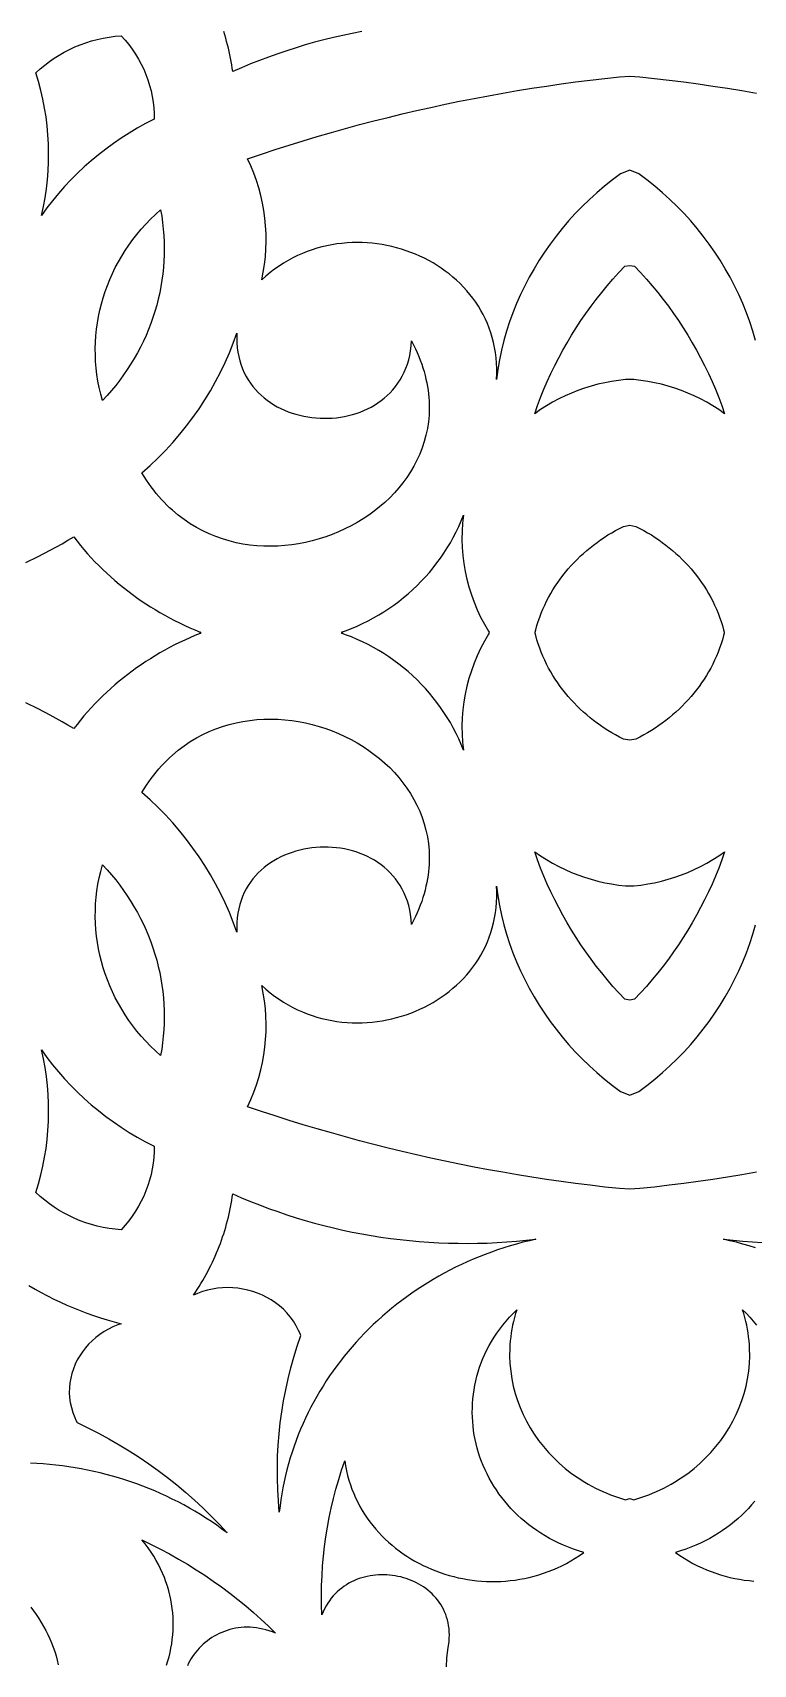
# Model space of a CAD drawing. Extents: x 2430 to 3430, y -1053 to 947.
# Drawn here: x 2784.1 to 2959.7, y 116 to 513.4 of the extents above; entities that cross this region are included whole.
import ezdxf

# ---------------------------------------------------------------- set-up
doc = ezdxf.new("R2010")
doc.units = 0
doc.layers.add('LAYER_1', color=18, linetype='CONTINUOUS')

msp = doc.modelspace()

# ---------------------------------------------------------------- linework, layer by layer
at = {"layer": 'LAYER_1'}
for points in [[(2806.62, 511.58), (2807.53, 510.47), (2808.38, 509.33), (2809.17, 508.16), (2809.9, 506.95), (2810.57, 505.72), (2811.17, 504.46), (2811.71, 503.18), (2812.19, 501.88), (2812.61, 500.55), (2812.96, 499.21), (2813.24, 497.85), (2813.45, 496.48), (2813.6, 495.1), (2813.68, 493.71), (2813.69, 492.31), (2811.62, 491.25), (2809.6, 490.12), (2807.61, 488.94), (2805.67, 487.7), (2803.78, 486.4), (2801.93, 485.05), (2800.13, 483.65), (2798.38, 482.2), (2796.68, 480.7), (2795.03, 479.15), (2793.43, 477.55), (2791.88, 475.9), (2790.4, 474.21), (2788.96, 472.47), (2787.59, 470.69), (2786.27, 468.86), (2786.74, 471.02), (2787.14, 473.18), (2787.46, 475.36), (2787.71, 477.54), (2787.89, 479.73), (2787.99, 481.92), (2788.01, 484.11), (2787.97, 486.3), (2787.84, 488.49), (2787.65, 490.67), (2787.38, 492.85), (2787.04, 495.02), (2786.62, 497.17), (2786.13, 499.32), (2785.56, 501.46), (2784.92, 503.58), (2785.97, 504.55), (2787.06, 505.47), (2788.18, 506.34), (2789.35, 507.16), (2790.56, 507.93), (2791.8, 508.64), (2793.07, 509.3), (2794.38, 509.91), (2795.71, 510.46), (2797.07, 510.95), (2798.45, 511.38), (2799.85, 511.76), (2801.28, 512.07), (2802.72, 512.33), (2804.18, 512.52), (2805.65, 512.65)], [(2815.56, 468.68), (2815.78, 467.12), (2815.95, 465.55), (2816.07, 463.98), (2816.15, 462.42), (2816.18, 460.85), (2816.16, 459.29), (2816.09, 457.74), (2815.98, 456.18), (2815.82, 454.64), (2815.62, 453.1), (2815.37, 451.56), (2815.07, 450.04), (2814.73, 448.52), (2814.34, 447.02), (2813.91, 445.52), (2813.43, 444.04), (2812.91, 442.57), (2812.35, 441.11), (2811.74, 439.67), (2811.09, 438.24), (2810.39, 436.83), (2809.65, 435.43), (2808.87, 434.06), (2808.05, 432.7), (2807.18, 431.36), (2806.28, 430.05), (2805.33, 428.75), (2804.34, 427.48), (2803.3, 426.23), (2802.23, 425), (2801.12, 423.8), (2800.69, 425.37), (2800.33, 426.95), (2800.02, 428.53), (2799.78, 430.11), (2799.59, 431.69), (2799.46, 433.28), (2799.39, 434.86), (2799.37, 436.44), (2799.42, 438.02), (2799.52, 439.59), (2799.67, 441.16), (2799.89, 442.71), (2800.16, 444.26), (2800.48, 445.8), (2800.86, 447.33), (2801.29, 448.84), (2801.78, 450.34), (2802.32, 451.83), (2802.91, 453.29), (2803.56, 454.74), (2804.25, 456.17), (2805.01, 457.58), (2805.81, 458.97), (2806.66, 460.33), (2807.57, 461.67), (2808.52, 462.98), (2809.53, 464.27), (2810.58, 465.53), (2811.68, 466.76), (2812.84, 467.95), (2814.04, 469.12), (2815.29, 470.25)], [(2930.73, 456.54), (2932.2, 454.97), (2933.63, 453.38), (2935.02, 451.76), (2936.38, 450.11), (2937.7, 448.43), (2938.98, 446.74), (2940.22, 445.01), (2941.43, 443.26), (2942.59, 441.49), (2943.72, 439.7), (2944.8, 437.88), (2945.85, 436.04), (2946.85, 434.18), (2947.82, 432.3), (2948.74, 430.4), (2949.62, 428.47), (2950.45, 426.53), (2951.25, 424.57), (2952, 422.59), (2952.7, 420.59), (2951.28, 421.58), (2949.83, 422.51), (2948.34, 423.38), (2946.83, 424.19), (2945.29, 424.93), (2943.73, 425.62), (2942.15, 426.24), (2940.54, 426.81), (2938.92, 427.31), (2937.28, 427.75), (2935.63, 428.13), (2933.96, 428.45), (2932.29, 428.7), (2930.6, 428.9), (2929.56, 428.9), (2928.52, 428.9), (2926.83, 428.7), (2925.16, 428.45), (2923.49, 428.13), (2921.84, 427.75), (2920.2, 427.31), (2918.58, 426.81), (2916.97, 426.24), (2915.39, 425.62), (2913.82, 424.93), (2912.29, 424.19), (2910.77, 423.38), (2909.29, 422.51), (2907.84, 421.58), (2906.42, 420.59), (2907.12, 422.59), (2907.87, 424.57), (2908.67, 426.53), (2909.5, 428.47), (2910.38, 430.4), (2911.3, 432.3), (2912.27, 434.18), (2913.27, 436.04), (2914.32, 437.88), (2915.4, 439.7), (2916.53, 441.49), (2917.69, 443.26), (2918.9, 445.01), (2920.14, 446.74), (2921.42, 448.43), (2922.74, 450.11), (2924.1, 451.76), (2925.49, 453.38), (2926.92, 454.97), (2928.39, 456.54), (2929.56, 456.71)], [(2833.83, 439), (2833.86, 437.82), (2833.95, 436.67), (2834.1, 435.56), (2834.31, 434.49), (2834.57, 433.45), (2834.88, 432.45), (2835.24, 431.49), (2835.66, 430.56), (2836.12, 429.67), (2836.62, 428.81), (2837.17, 427.99), (2837.75, 427.21), (2838.38, 426.47), (2839.05, 425.76), (2839.75, 425.09), (2840.48, 424.46), (2841.24, 423.86), (2842.03, 423.31), (2842.86, 422.78), (2843.7, 422.3), (2844.57, 421.86), (2845.46, 421.45), (2846.37, 421.08), (2847.3, 420.75), (2848.24, 420.45), (2849.2, 420.2), (2850.17, 419.98), (2851.15, 419.8), (2852.13, 419.66), (2853.13, 419.56), (2854.12, 419.49), (2855.12, 419.47), (2856.12, 419.48), (2857.12, 419.53), (2858.11, 419.62), (2859.1, 419.75), (2860.08, 419.92), (2861.05, 420.13), (2862, 420.38), (2862.95, 420.67), (2863.88, 420.99), (2864.79, 421.36), (2865.68, 421.76), (2866.55, 422.21), (2867.4, 422.69), (2868.22, 423.22), (2869.01, 423.78), (2869.78, 424.38), (2870.51, 425.03), (2871.21, 425.71), (2871.88, 426.44), (2872.51, 427.2), (2873.1, 428.01), (2873.65, 428.86), (2874.16, 429.74), (2874.62, 430.67), (2875.03, 431.64), (2875.4, 432.65), (2875.72, 433.7), (2875.98, 434.79), (2876.19, 435.92), (2876.34, 437.09), (2876.44, 438.31), (2876.92, 437.36), (2877.38, 436.42), (2877.8, 435.47), (2878.19, 434.54), (2878.56, 433.61), (2878.89, 432.68), (2879.2, 431.76), (2879.47, 430.84), (2879.72, 429.93), (2879.94, 429.02), (2880.13, 428.12), (2880.3, 427.22), (2880.43, 426.33), (2880.55, 425.45), (2880.63, 424.57), (2880.69, 423.69), (2880.73, 421.97), (2880.68, 420.27), (2880.52, 418.6), (2880.27, 416.97), (2879.94, 415.36), (2879.51, 413.78), (2879, 412.24), (2878.41, 410.74), (2877.74, 409.27), (2877, 407.84), (2876.18, 406.45), (2875.29, 405.09), (2874.33, 403.78), (2873.31, 402.52), (2872.23, 401.3), (2871.09, 400.12), (2869.89, 398.99), (2868.64, 397.91), (2867.34, 396.88), (2865.99, 395.91), (2864.6, 394.98), (2863.17, 394.11), (2861.7, 393.29), (2860.2, 392.53), (2858.66, 391.83), (2857.09, 391.19), (2855.5, 390.61), (2853.88, 390.09), (2852.24, 389.63), (2850.59, 389.24), (2848.92, 388.92), (2847.23, 388.66), (2845.54, 388.47), (2843.84, 388.35), (2842.14, 388.3), (2840.44, 388.33), (2838.74, 388.43), (2837.04, 388.6), (2835.35, 388.85), (2833.68, 389.18), (2832.02, 389.59), (2830.37, 390.08), (2828.75, 390.65), (2827.14, 391.31), (2825.57, 392.05), (2824.02, 392.87), (2822.5, 393.79), (2821.02, 394.79), (2819.57, 395.88), (2818.17, 397.07), (2817.48, 397.69), (2816.8, 398.34), (2816.14, 399.02), (2815.49, 399.71), (2814.85, 400.43), (2814.22, 401.18), (2813.6, 401.95), (2813, 402.74), (2812.42, 403.56), (2811.84, 404.4), (2811.28, 405.27), (2810.74, 406.16), (2812.72, 407.94), (2814.63, 409.77), (2816.47, 411.65), (2818.25, 413.59), (2819.96, 415.57), (2821.6, 417.61), (2823.16, 419.69), (2824.66, 421.81), (2826.08, 423.98), (2827.42, 426.19), (2828.69, 428.43), (2829.88, 430.72), (2831, 433.04), (2832.03, 435.4), (2832.99, 437.79), (2833.86, 440.22)], [(2888.85, 393.93), (2888.73, 391.96), (2888.71, 389.99), (2888.77, 388.02), (2888.92, 386.07), (2889.16, 384.12), (2889.49, 382.19), (2889.9, 380.28), (2890.4, 378.39), (2890.99, 376.51), (2891.66, 374.67), (2892.42, 372.85), (2893.25, 371.07), (2894.17, 369.31), (2895.18, 367.6), (2895.32, 367.37), (2895.25, 367.26), (2895.32, 367.14), (2895.18, 366.91), (2894.17, 365.2), (2893.25, 363.44), (2892.42, 361.66), (2891.66, 359.84), (2890.99, 358), (2890.4, 356.13), (2889.9, 354.23), (2889.49, 352.32), (2889.16, 350.39), (2888.92, 348.45), (2888.77, 346.49), (2888.71, 344.52), (2888.73, 342.55), (2888.85, 340.58), (2889.06, 338.61), (2888.5, 340), (2887.9, 341.38), (2887.27, 342.72), (2886.59, 344.05), (2885.87, 345.35), (2885.11, 346.62), (2884.31, 347.86), (2883.48, 349.08), (2882.61, 350.27), (2881.71, 351.43), (2880.77, 352.57), (2879.8, 353.67), (2878.8, 354.74), (2877.76, 355.79), (2876.69, 356.8), (2875.59, 357.77), (2874.47, 358.72), (2873.31, 359.63), (2872.13, 360.51), (2870.92, 361.35), (2869.68, 362.16), (2868.42, 362.93), (2867.14, 363.66), (2865.83, 364.36), (2864.5, 365.02), (2863.14, 365.64), (2861.77, 366.22), (2860.37, 366.77), (2859.32, 367.14), (2859.64, 367.26), (2859.32, 367.37), (2860.37, 367.74), (2861.77, 368.29), (2863.14, 368.87), (2864.5, 369.49), (2865.83, 370.15), (2867.14, 370.85), (2868.42, 371.58), (2869.68, 372.35), (2870.92, 373.16), (2872.13, 374), (2873.31, 374.88), (2874.47, 375.79), (2875.59, 376.74), (2876.69, 377.72), (2877.76, 378.73), (2878.8, 379.77), (2879.8, 380.84), (2880.77, 381.94), (2881.71, 383.08), (2882.61, 384.24), (2883.48, 385.43), (2884.31, 386.65), (2885.11, 387.89), (2885.87, 389.16), (2886.59, 390.46), (2887.27, 391.79), (2887.9, 393.14), (2888.5, 394.51), (2889.06, 395.9)], [(2931.09, 393.15), (2932.05, 392.66), (2933, 392.14), (2933.93, 391.61), (2934.85, 391.05), (2935.75, 390.47), (2936.64, 389.87), (2937.5, 389.25), (2938.36, 388.61), (2939.19, 387.95), (2940.01, 387.27), (2940.81, 386.58), (2941.59, 385.86), (2942.35, 385.12), (2943.09, 384.37), (2943.81, 383.59), (2944.51, 382.8), (2945.19, 382), (2945.85, 381.17), (2946.48, 380.33), (2947.09, 379.47), (2947.68, 378.59), (2948.24, 377.7), (2948.78, 376.79), (2949.3, 375.86), (2949.78, 374.92), (2950.25, 373.97), (2950.68, 373), (2951.09, 372.01), (2951.47, 371.01), (2951.83, 370), (2952.15, 368.97), (2952.45, 367.93), (2952.59, 367.37), (2952.56, 367.26), (2952.59, 367.14), (2952.45, 366.58), (2952.15, 365.54), (2951.83, 364.51), (2951.47, 363.5), (2951.09, 362.5), (2950.68, 361.51), (2950.25, 360.54), (2949.78, 359.59), (2949.3, 358.65), (2948.78, 357.72), (2948.24, 356.81), (2947.68, 355.92), (2947.09, 355.04), (2946.48, 354.18), (2945.85, 353.34), (2945.19, 352.52), (2944.51, 351.71), (2943.81, 350.92), (2943.09, 350.14), (2942.35, 349.39), (2941.59, 348.65), (2940.81, 347.94), (2940.01, 347.24), (2939.19, 346.56), (2938.36, 345.9), (2937.5, 345.26), (2936.64, 344.64), (2935.75, 344.04), (2934.85, 343.46), (2933.93, 342.91), (2933, 342.37), (2932.05, 341.85), (2931.09, 341.36), (2929.56, 341.1), (2928.02, 341.36), (2927.06, 341.85), (2926.12, 342.37), (2925.19, 342.91), (2924.27, 343.46), (2923.37, 344.04), (2922.48, 344.64), (2921.61, 345.26), (2920.76, 345.9), (2919.93, 346.56), (2919.11, 347.24), (2918.31, 347.94), (2917.53, 348.65), (2916.77, 349.39), (2916.03, 350.14), (2915.31, 350.92), (2914.61, 351.71), (2913.93, 352.52), (2913.27, 353.34), (2912.64, 354.18), (2912.03, 355.04), (2911.44, 355.92), (2910.88, 356.81), (2910.34, 357.72), (2909.82, 358.65), (2909.33, 359.59), (2908.87, 360.54), (2908.43, 361.51), (2908.02, 362.5), (2907.64, 363.5), (2907.29, 364.51), (2906.96, 365.54), (2906.67, 366.58), (2906.53, 367.14), (2906.56, 367.26), (2906.53, 367.37), (2906.67, 367.93), (2906.96, 368.97), (2907.29, 370), (2907.64, 371.01), (2908.02, 372.01), (2908.43, 373), (2908.87, 373.97), (2909.33, 374.92), (2909.82, 375.86), (2910.34, 376.79), (2910.88, 377.7), (2911.44, 378.59), (2912.03, 379.47), (2912.64, 380.33), (2913.27, 381.17), (2913.93, 382), (2914.61, 382.8), (2915.31, 383.59), (2916.03, 384.37), (2916.77, 385.12), (2917.53, 385.86), (2918.31, 386.58), (2919.11, 387.27), (2919.93, 387.95), (2920.76, 388.61), (2921.61, 389.25), (2922.48, 389.87), (2923.37, 390.47), (2924.27, 391.05), (2925.19, 391.61), (2926.12, 392.14), (2927.06, 392.66), (2928.02, 393.15), (2929.56, 393.41)], [(2843.84, 346.16), (2845.54, 346.04), (2847.23, 345.85), (2848.92, 345.59), (2850.59, 345.27), (2852.24, 344.88), (2853.88, 344.42), (2855.5, 343.9), (2857.09, 343.32), (2858.66, 342.68), (2860.2, 341.98), (2861.7, 341.22), (2863.17, 340.4), (2864.6, 339.53), (2865.99, 338.6), (2867.34, 337.63), (2868.64, 336.6), (2869.89, 335.52), (2871.09, 334.39), (2872.23, 333.21), (2873.31, 331.99), (2874.33, 330.73), (2875.29, 329.42), (2876.18, 328.07), (2877, 326.67), (2877.74, 325.24), (2878.41, 323.77), (2879, 322.27), (2879.51, 320.73), (2879.94, 319.15), (2880.27, 317.54), (2880.52, 315.91), (2880.68, 314.24), (2880.73, 312.54), (2880.69, 310.82), (2880.63, 309.94), (2880.55, 309.07), (2880.43, 308.18), (2880.3, 307.29), (2880.13, 306.39), (2879.94, 305.49), (2879.72, 304.59), (2879.47, 303.67), (2879.2, 302.76), (2878.89, 301.83), (2878.56, 300.9), (2878.19, 299.97), (2877.8, 299.04), (2877.38, 298.1), (2876.92, 297.15), (2876.44, 296.2), (2876.34, 297.42), (2876.19, 298.59), (2875.98, 299.72), (2875.72, 300.81), (2875.4, 301.86), (2875.03, 302.87), (2874.62, 303.84), (2874.16, 304.77), (2873.65, 305.66), (2873.1, 306.5), (2872.51, 307.31), (2871.88, 308.07), (2871.21, 308.8), (2870.51, 309.48), (2869.78, 310.13), (2869.01, 310.73), (2868.22, 311.29), (2867.4, 311.82), (2866.55, 312.3), (2865.68, 312.75), (2864.79, 313.15), (2863.88, 313.52), (2862.95, 313.85), (2862, 314.13), (2861.05, 314.38), (2860.08, 314.59), (2859.1, 314.76), (2858.11, 314.89), (2857.12, 314.98), (2856.12, 315.03), (2855.12, 315.04), (2854.12, 315.02), (2853.13, 314.95), (2852.13, 314.85), (2851.15, 314.71), (2850.17, 314.53), (2849.2, 314.31), (2848.24, 314.06), (2847.3, 313.76), (2846.37, 313.43), (2845.46, 313.06), (2844.57, 312.65), (2843.7, 312.21), (2842.86, 311.73), (2842.03, 311.21), (2841.24, 310.65), (2840.48, 310.05), (2839.75, 309.42), (2839.05, 308.75), (2838.38, 308.04), (2837.75, 307.3), (2837.17, 306.52), (2836.62, 305.7), (2836.12, 304.84), (2835.66, 303.95), (2835.24, 303.03), (2834.88, 302.06), (2834.57, 301.06), (2834.31, 300.02), (2834.1, 298.95), (2833.95, 297.84), (2833.86, 296.69), (2833.83, 295.51), (2833.86, 294.29), (2832.99, 296.72), (2832.03, 299.11), (2831, 301.47), (2829.88, 303.79), (2828.69, 306.08), (2827.42, 308.32), (2826.08, 310.53), (2824.66, 312.7), (2823.16, 314.82), (2821.6, 316.9), (2819.96, 318.94), (2818.25, 320.92), (2816.47, 322.86), (2814.63, 324.74), (2812.72, 326.57), (2810.74, 328.35), (2811.28, 329.24), (2811.84, 330.11), (2812.42, 330.95), (2813, 331.77), (2813.6, 332.56), (2814.22, 333.33), (2814.85, 334.08), (2815.49, 334.8), (2816.14, 335.5), (2816.8, 336.17), (2817.48, 336.82), (2818.17, 337.45), (2819.57, 338.63), (2821.02, 339.72), (2822.5, 340.72), (2824.02, 341.64), (2825.57, 342.46), (2827.14, 343.2), (2828.75, 343.86), (2830.37, 344.43), (2832.02, 344.92), (2833.68, 345.33), (2835.35, 345.66), (2837.04, 345.91), (2838.74, 346.08), (2840.44, 346.18), (2842.14, 346.21)], [(2802.23, 309.51), (2803.3, 308.29), (2804.34, 307.03), (2805.33, 305.76), (2806.28, 304.47), (2807.18, 303.15), (2808.05, 301.81), (2808.87, 300.45), (2809.65, 299.08), (2810.39, 297.68), (2811.09, 296.27), (2811.74, 294.84), (2812.35, 293.4), (2812.91, 291.94), (2813.43, 290.47), (2813.91, 288.99), (2814.34, 287.49), (2814.73, 285.99), (2815.07, 284.47), (2815.37, 282.95), (2815.62, 281.42), (2815.82, 279.87), (2815.98, 278.33), (2816.09, 276.78), (2816.16, 275.22), (2816.18, 273.66), (2816.15, 272.09), (2816.07, 270.53), (2815.95, 268.96), (2815.78, 267.4), (2815.56, 265.83), (2815.29, 264.26), (2814.04, 265.39), (2812.84, 266.56), (2811.68, 267.76), (2810.58, 268.98), (2809.53, 270.24), (2808.52, 271.53), (2807.57, 272.84), (2806.66, 274.18), (2805.81, 275.54), (2805.01, 276.93), (2804.25, 278.34), (2803.56, 279.77), (2802.91, 281.22), (2802.32, 282.69), (2801.78, 284.17), (2801.29, 285.67), (2800.86, 287.18), (2800.48, 288.71), (2800.16, 290.25), (2799.89, 291.8), (2799.67, 293.35), (2799.52, 294.92), (2799.42, 296.49), (2799.37, 298.07), (2799.39, 299.65), (2799.46, 301.23), (2799.59, 302.82), (2799.78, 304.4), (2800.02, 305.98), (2800.33, 307.56), (2800.69, 309.14), (2801.12, 310.71)], [(2952, 311.92), (2951.25, 309.94), (2950.45, 307.98), (2949.62, 306.04), (2948.74, 304.12), (2947.82, 302.21), (2946.85, 300.33), (2945.85, 298.47), (2944.8, 296.63), (2943.72, 294.81), (2942.59, 293.02), (2941.43, 291.25), (2940.22, 289.5), (2938.98, 287.77), (2937.7, 286.08), (2936.38, 284.4), (2935.02, 282.76), (2933.63, 281.13), (2932.2, 279.54), (2930.73, 277.98), (2929.56, 277.8), (2928.39, 277.98), (2926.92, 279.54), (2925.49, 281.13), (2924.1, 282.76), (2922.74, 284.4), (2921.42, 286.08), (2920.14, 287.77), (2918.9, 289.5), (2917.69, 291.25), (2916.53, 293.02), (2915.4, 294.81), (2914.32, 296.63), (2913.27, 298.47), (2912.27, 300.33), (2911.3, 302.21), (2910.38, 304.12), (2909.5, 306.04), (2908.67, 307.98), (2907.87, 309.94), (2907.12, 311.92), (2906.42, 313.92), (2907.84, 312.93), (2909.29, 312), (2910.77, 311.13), (2912.29, 310.32), (2913.82, 309.58), (2915.39, 308.89), (2916.97, 308.27), (2918.58, 307.71), (2920.2, 307.2), (2921.84, 306.76), (2923.49, 306.38), (2925.16, 306.06), (2926.83, 305.81), (2928.52, 305.61), (2929.56, 305.61), (2930.6, 305.61), (2932.29, 305.81), (2933.96, 306.06), (2935.63, 306.38), (2937.28, 306.76), (2938.92, 307.2), (2940.54, 307.71), (2942.15, 308.27), (2943.73, 308.89), (2945.29, 309.58), (2946.83, 310.32), (2948.34, 311.13), (2949.83, 312), (2951.28, 312.93), (2952.7, 313.92)], [(2787.59, 263.83), (2788.96, 262.04), (2790.4, 260.3), (2791.88, 258.61), (2793.43, 256.96), (2795.03, 255.36), (2796.68, 253.81), (2798.38, 252.31), (2800.13, 250.86), (2801.93, 249.46), (2803.78, 248.11), (2805.67, 246.81), (2807.61, 245.57), (2809.6, 244.39), (2811.62, 243.26), (2813.69, 242.2), (2813.68, 240.8), (2813.6, 239.41), (2813.45, 238.03), (2813.24, 236.66), (2812.96, 235.3), (2812.61, 233.96), (2812.19, 232.64), (2811.71, 231.33), (2811.17, 230.05), (2810.57, 228.79), (2809.9, 227.56), (2809.17, 226.35), (2808.38, 225.18), (2807.53, 224.04), (2806.62, 222.93), (2805.65, 221.86), (2804.18, 221.99), (2802.72, 222.18), (2801.28, 222.44), (2799.85, 222.75), (2798.45, 223.13), (2797.07, 223.56), (2795.71, 224.05), (2794.38, 224.6), (2793.07, 225.21), (2791.8, 225.87), (2790.56, 226.58), (2789.35, 227.35), (2788.18, 228.17), (2787.06, 229.04), (2785.97, 229.96), (2784.92, 230.94), (2785.56, 233.05), (2786.13, 235.19), (2786.62, 237.34), (2787.04, 239.5), (2787.38, 241.66), (2787.65, 243.84), (2787.84, 246.02), (2787.97, 248.21), (2788.01, 250.4), (2787.99, 252.59), (2787.89, 254.78), (2787.71, 256.97), (2787.46, 259.15), (2787.14, 261.33), (2786.74, 263.49), (2786.27, 265.65)], [(2835.03, 229.66), (2837.21, 228.75), (2839.4, 227.88), (2841.6, 227.05), (2843.82, 226.26), (2846.05, 225.51), (2848.29, 224.79), (2850.54, 224.11), (2852.81, 223.47), (2855.08, 222.87), (2857.37, 222.31), (2859.67, 221.79), (2861.97, 221.3), (2864.28, 220.86), (2866.61, 220.45), (2868.93, 220.08), (2871.27, 219.75), (2873.61, 219.46), (2875.96, 219.21), (2878.31, 219), (2880.67, 218.83), (2883.03, 218.69), (2885.39, 218.6), (2887.76, 218.55), (2890.13, 218.53), (2892.5, 218.56), (2894.87, 218.62), (2897.24, 218.73), (2899.62, 218.88), (2901.99, 219.06), (2904.36, 219.29), (2906.73, 219.56), (2905.13, 219.19), (2903.55, 218.8), (2901.99, 218.38), (2900.44, 217.93), (2898.9, 217.45), (2897.38, 216.95), (2895.87, 216.42), (2894.38, 215.86), (2892.9, 215.28), (2891.44, 214.68), (2890, 214.05), (2888.57, 213.39), (2887.16, 212.71), (2885.77, 212.01), (2884.39, 211.28), (2883.03, 210.53), (2881.69, 209.75), (2880.37, 208.95), (2879.06, 208.13), (2877.78, 207.29), (2876.51, 206.42), (2875.27, 205.54), (2874.04, 204.63), (2872.83, 203.7), (2871.65, 202.75), (2870.48, 201.78), (2869.33, 200.79), (2868.21, 199.79), (2867.11, 198.76), (2866.03, 197.71), (2864.97, 196.64), (2863.93, 195.56), (2862.92, 194.46), (2861.92, 193.34), (2860.96, 192.2), (2860.01, 191.05), (2859.09, 189.87), (2858.19, 188.69), (2857.32, 187.48), (2856.47, 186.26), (2855.65, 185.03), (2854.85, 183.78), (2854.07, 182.51), (2853.33, 181.23), (2852.6, 179.94), (2851.91, 178.63), (2851.24, 177.31), (2850.6, 175.97), (2849.98, 174.63), (2849.39, 173.27), (2848.83, 171.9), (2848.3, 170.51), (2847.8, 169.11), (2847.32, 167.71), (2846.88, 166.29), (2846.46, 164.86), (2846.07, 163.42), (2845.72, 161.97), (2845.39, 160.51), (2845.09, 159.04), (2844.82, 157.57), (2844.59, 156.08), (2844.38, 154.59), (2844.21, 153.08), (2843.97, 155.8), (2843.82, 158.53), (2843.73, 161.25), (2843.73, 163.97), (2843.79, 166.69), (2843.93, 169.41), (2844.15, 172.12), (2844.44, 174.83), (2844.81, 177.52), (2845.24, 180.21), (2845.76, 182.89), (2846.34, 185.56), (2847, 188.21), (2847.74, 190.85), (2848.55, 193.48), (2849.43, 196.08), (2849.18, 196.71), (2848.91, 197.32), (2848.31, 198.49), (2847.63, 199.59), (2846.88, 200.62), (2846.07, 201.59), (2845.2, 202.49), (2844.27, 203.32), (2843.29, 204.08), (2842.26, 204.77), (2841.19, 205.39), (2840.08, 205.94), (2838.93, 206.42), (2837.76, 206.82), (2836.56, 207.15), (2835.35, 207.41), (2834.12, 207.6), (2832.88, 207.71), (2831.63, 207.75), (2830.38, 207.71), (2829.14, 207.59), (2827.9, 207.4), (2826.68, 207.13), (2825.47, 206.78), (2824.29, 206.35), (2823.3, 205.92), (2823.77, 206.62), (2824.23, 207.33), (2824.68, 208.04), (2825.12, 208.75), (2825.55, 209.48), (2825.97, 210.2), (2826.37, 210.94), (2826.77, 211.68), (2827.15, 212.42), (2827.53, 213.17), (2827.89, 213.92), (2828.24, 214.67), (2828.58, 215.44), (2828.91, 216.2), (2829.23, 216.97), (2829.54, 217.74), (2829.84, 218.52), (2830.12, 219.3), (2830.39, 220.09), (2830.65, 220.88), (2830.9, 221.67), (2831.14, 222.47), (2831.37, 223.27), (2831.58, 224.07), (2831.79, 224.88), (2831.98, 225.69), (2832.16, 226.5), (2832.33, 227.32), (2832.48, 228.13), (2832.62, 228.95), (2832.76, 229.78), (2832.88, 230.6)]]:
    msp.add_lwpolyline(points, close=True, dxfattribs=at)
for points in [[(2864.28, 513.65), (2861.97, 513.21), (2859.67, 512.72), (2857.37, 512.2), (2855.08, 511.64), (2852.81, 511.04), (2850.54, 510.4), (2848.29, 509.72), (2846.05, 509), (2843.82, 508.25), (2841.6, 507.46), (2839.4, 506.63), (2837.21, 505.76), (2835.03, 504.85), (2832.88, 503.91), (2832.76, 504.73), (2832.62, 505.56), (2832.48, 506.38), (2832.33, 507.2), (2832.16, 508.01), (2831.98, 508.82), (2831.79, 509.63), (2831.58, 510.44), (2831.37, 511.24), (2831.14, 512.04), (2830.9, 512.84), (2830.65, 513.63)], [(2960.19, 438.38), (2959.53, 440.68), (2958.8, 442.94), (2957.99, 445.19), (2957.11, 447.4), (2956.15, 449.58), (2955.12, 451.72), (2954.02, 453.84), (2952.85, 455.91), (2951.61, 457.95), (2950.3, 459.95), (2948.93, 461.91), (2947.49, 463.83), (2945.99, 465.71), (2944.42, 467.54), (2942.8, 469.33), (2941.11, 471.07), (2939.36, 472.76), (2937.55, 474.39), (2935.68, 475.98), (2933.76, 477.52), (2931.78, 479), (2929.56, 479.86), (2927.33, 479), (2925.36, 477.52), (2923.43, 475.98), (2921.57, 474.39), (2919.76, 472.76), (2918.01, 471.07), (2916.32, 469.33), (2914.69, 467.54), (2913.13, 465.71), (2911.63, 463.83), (2910.19, 461.91), (2908.81, 459.95), (2907.51, 457.95), (2906.27, 455.91), (2905.1, 453.84), (2904, 451.72), (2902.97, 449.58), (2902.01, 447.4), (2901.13, 445.19), (2900.32, 442.94), (2899.59, 440.68), (2898.93, 438.38), (2898.35, 436.06), (2897.85, 433.71), (2897.44, 431.34), (2897.1, 428.95), (2897.16, 430.3), (2897.17, 431.63), (2897.12, 432.93), (2897.02, 434.21), (2896.87, 435.47), (2896.66, 436.71), (2896.41, 437.93), (2896.1, 439.12), (2895.75, 440.29), (2895.35, 441.43), (2894.9, 442.55), (2894.41, 443.65), (2893.88, 444.72), (2893.31, 445.76), (2892.7, 446.77), (2892.05, 447.76), (2891.36, 448.72), (2890.63, 449.65), (2889.87, 450.55), (2889.07, 451.43), (2888.25, 452.27), (2887.39, 453.08), (2886.5, 453.87), (2885.58, 454.62), (2884.64, 455.34), (2883.66, 456.02), (2882.67, 456.67), (2881.65, 457.3), (2880.61, 457.88), (2879.54, 458.43), (2878.46, 458.95), (2877.36, 459.43), (2876.24, 459.88), (2875.1, 460.29), (2873.95, 460.66), (2872.79, 460.99), (2871.62, 461.29), (2870.43, 461.55), (2869.23, 461.77), (2868.03, 461.95), (2866.82, 462.09), (2865.6, 462.19), (2864.38, 462.25), (2863.15, 462.27), (2861.93, 462.25), (2860.7, 462.18), (2859.47, 462.07), (2858.24, 461.92), (2857.02, 461.73), (2855.8, 461.48), (2854.59, 461.2), (2853.38, 460.87), (2852.19, 460.49), (2851, 460.07), (2849.82, 459.6), (2848.65, 459.08), (2847.5, 458.52), (2846.36, 457.91), (2845.24, 457.24), (2844.14, 456.53), (2843.05, 455.77), (2841.98, 454.96), (2840.94, 454.1), (2839.91, 453.18), (2840.29, 455.05), (2840.59, 456.92), (2840.81, 458.8), (2840.95, 460.68), (2841, 462.56), (2840.98, 464.44), (2840.88, 466.31), (2840.7, 468.18), (2840.44, 470.05), (2840.11, 471.9), (2839.69, 473.74), (2839.2, 475.57), (2838.62, 477.38), (2837.97, 479.17), (2837.25, 480.94), (2836.44, 482.69), (2839.83, 483.83), (2843.22, 484.94), (2846.62, 486.02), (2850.03, 487.07), (2853.45, 488.1), (2856.88, 489.09), (2860.32, 490.05), (2863.77, 490.99), (2867.22, 491.89), (2870.69, 492.76), (2874.16, 493.61), (2877.64, 494.42), (2881.13, 495.2), (2884.63, 495.96), (2888.13, 496.68), (2891.64, 497.38), (2895.16, 498.04), (2898.68, 498.67), (2902.21, 499.28), (2905.75, 499.85), (2909.29, 500.39), (2912.83, 500.91), (2916.39, 501.39), (2919.94, 501.84), (2923.51, 502.26), (2927.07, 502.65), (2929.56, 502.8), (2932.04, 502.65), (2935.61, 502.26), (2939.17, 501.84), (2942.73, 501.39), (2946.28, 500.91), (2949.83, 500.39), (2953.37, 499.85), (2956.91, 499.28), (2960.44, 498.67)], [(2782.48, 384.37), (2785.46, 385.81), (2788.39, 387.33), (2791.27, 388.93), (2792.7, 389.77), (2794.11, 390.62), (2794.93, 389.57), (2795.76, 388.53), (2796.62, 387.51), (2797.49, 386.5), (2798.39, 385.52), (2799.3, 384.55), (2800.24, 383.59), (2801.19, 382.66), (2802.16, 381.74), (2803.15, 380.84), (2804.15, 379.96), (2805.18, 379.09), (2806.22, 378.25), (2807.27, 377.42), (2808.35, 376.61), (2809.44, 375.82), (2810.54, 375.05), (2811.66, 374.31), (2812.8, 373.58), (2813.95, 372.87), (2815.12, 372.18), (2816.3, 371.51), (2817.49, 370.86), (2818.7, 370.23), (2819.92, 369.63), (2821.16, 369.04), (2822.4, 368.48), (2823.66, 367.94), (2824.94, 367.42), (2825.06, 367.37), (2824.94, 367.32), (2824.77, 367.26), (2824.94, 367.19), (2825.06, 367.14), (2824.94, 367.09), (2823.66, 366.57), (2822.4, 366.03), (2821.16, 365.47), (2819.92, 364.88), (2818.7, 364.28), (2817.49, 363.65), (2816.3, 363), (2815.12, 362.33), (2813.95, 361.64), (2812.8, 360.93), (2811.66, 360.21), (2810.54, 359.46), (2809.44, 358.69), (2808.35, 357.9), (2807.27, 357.09), (2806.22, 356.26), (2805.18, 355.42), (2804.15, 354.56), (2803.15, 353.67), (2802.16, 352.77), (2801.19, 351.85), (2800.24, 350.92), (2799.3, 349.97), (2798.39, 348.99), (2797.49, 348.01), (2796.62, 347), (2795.76, 345.98), (2794.93, 344.94), (2794.11, 343.89), (2792.7, 344.74), (2791.27, 345.58), (2788.39, 347.18), (2785.46, 348.7), (2782.48, 350.14)], [(2960.44, 235.84), (2956.91, 235.23), (2953.37, 234.66), (2949.83, 234.12), (2946.28, 233.61), (2942.73, 233.12), (2939.17, 232.67), (2935.61, 232.25), (2932.04, 231.86), (2929.56, 231.71), (2927.07, 231.86), (2923.51, 232.25), (2919.94, 232.67), (2916.39, 233.12), (2912.83, 233.61), (2909.29, 234.12), (2905.75, 234.66), (2902.21, 235.23), (2898.68, 235.84), (2895.16, 236.47), (2891.64, 237.13), (2888.13, 237.83), (2884.63, 238.55), (2881.13, 239.31), (2877.64, 240.09), (2874.16, 240.9), (2870.69, 241.75), (2867.22, 242.62), (2863.77, 243.53), (2860.32, 244.46), (2856.88, 245.42), (2853.45, 246.41), (2850.03, 247.44), (2846.62, 248.49), (2843.22, 249.57), (2839.83, 250.68), (2836.44, 251.82), (2837.25, 253.57), (2837.97, 255.34), (2838.62, 257.13), (2839.2, 258.94), (2839.69, 260.77), (2840.11, 262.61), (2840.44, 264.46), (2840.7, 266.33), (2840.88, 268.2), (2840.98, 270.07), (2841, 271.95), (2840.95, 273.84), (2840.81, 275.72), (2840.59, 277.59), (2840.29, 279.46), (2839.91, 281.33), (2840.94, 280.41), (2841.98, 279.55), (2843.05, 278.74), (2844.14, 277.98), (2845.24, 277.27), (2846.36, 276.61), (2847.5, 275.99), (2848.65, 275.43), (2849.82, 274.91), (2851, 274.44), (2852.19, 274.02), (2853.38, 273.64), (2854.59, 273.31), (2855.8, 273.03), (2857.02, 272.79), (2858.24, 272.59), (2859.47, 272.44), (2860.7, 272.33), (2861.93, 272.26), (2863.15, 272.24), (2864.38, 272.26), (2865.6, 272.32), (2866.82, 272.42), (2868.03, 272.56), (2869.23, 272.74), (2870.43, 272.96), (2871.62, 273.22), (2872.79, 273.52), (2873.95, 273.85), (2875.1, 274.22), (2876.24, 274.63), (2877.36, 275.08), (2878.46, 275.56), (2879.54, 276.08), (2880.61, 276.63), (2881.65, 277.22), (2882.67, 277.84), (2883.66, 278.49), (2884.64, 279.18), (2885.58, 279.89), (2886.5, 280.65), (2887.39, 281.43), (2888.25, 282.24), (2889.07, 283.08), (2889.87, 283.96), (2890.63, 284.86), (2891.36, 285.79), (2892.05, 286.75), (2892.7, 287.74), (2893.31, 288.75), (2893.88, 289.79), (2894.41, 290.86), (2894.9, 291.96), (2895.35, 293.08), (2895.75, 294.22), (2896.1, 295.39), (2896.41, 296.58), (2896.66, 297.8), (2896.87, 299.04), (2897.02, 300.3), (2897.12, 301.58), (2897.17, 302.89), (2897.16, 304.21), (2897.1, 305.56), (2897.44, 303.17), (2897.85, 300.8), (2898.35, 298.45), (2898.93, 296.13), (2899.59, 293.84), (2900.32, 291.57), (2901.13, 289.33), (2902.01, 287.11), (2902.97, 284.93), (2904, 282.79), (2905.1, 280.68), (2906.27, 278.6), (2907.51, 276.56), (2908.81, 274.56), (2910.19, 272.6), (2911.63, 270.68), (2913.13, 268.8), (2914.69, 266.97), (2916.32, 265.18), (2918.01, 263.44), (2919.76, 261.76), (2921.57, 260.12), (2923.43, 258.53), (2925.36, 256.99), (2927.33, 255.51), (2929.56, 254.65), (2931.78, 255.51), (2933.76, 256.99), (2935.68, 258.53), (2937.55, 260.12), (2939.36, 261.76), (2941.11, 263.44), (2942.8, 265.18), (2944.42, 266.97), (2945.99, 268.8), (2947.49, 270.68), (2948.93, 272.6), (2950.3, 274.56), (2951.61, 276.56), (2952.85, 278.6), (2954.02, 280.68), (2955.12, 282.79), (2956.15, 284.93), (2957.11, 287.11), (2957.99, 289.33), (2958.8, 291.57), (2959.53, 293.84), (2960.19, 296.13)], [(2960.22, 217.45), (2958.68, 217.93), (2957.13, 218.38), (2955.57, 218.8), (2953.99, 219.19), (2952.39, 219.56), (2954.76, 219.29), (2957.13, 219.06), (2959.5, 218.88), (2961.87, 218.73)], [(2783.19, 208.28), (2784.69, 207.4), (2786.2, 206.56), (2787.74, 205.75), (2789.29, 204.97), (2790.86, 204.22), (2792.45, 203.51), (2794.05, 202.82), (2795.67, 202.17), (2797.3, 201.56), (2798.95, 200.97), (2800.61, 200.42), (2802.28, 199.9), (2803.97, 199.42), (2805.67, 198.97), (2804.84, 198.69), (2803.68, 198.21), (2802.57, 197.66), (2801.5, 197.05), (2800.48, 196.37), (2799.51, 195.63), (2798.6, 194.83), (2797.75, 193.99), (2796.96, 193.09), (2796.23, 192.15), (2795.57, 191.16), (2794.98, 190.14), (2794.47, 189.08), (2794.03, 187.99), (2793.66, 186.88), (2793.38, 185.73), (2793.18, 184.57), (2793.07, 183.39), (2793.05, 182.19), (2793.12, 180.98), (2793.29, 179.76), (2793.55, 178.54), (2793.92, 177.32), (2794.39, 176.1), (2794.66, 175.49), (2794.97, 174.89), (2797.58, 173.63), (2800.15, 172.31), (2802.69, 170.94), (2805.18, 169.5), (2807.64, 168.01), (2810.04, 166.46), (2812.41, 164.85), (2814.73, 163.19), (2817, 161.48), (2819.23, 159.71), (2821.4, 157.89), (2823.53, 156.01), (2825.6, 154.09), (2827.63, 152.12), (2829.6, 150.09), (2831.51, 148.02), (2830.24, 148.97), (2828.95, 149.89), (2827.65, 150.78), (2826.33, 151.64), (2825, 152.48), (2823.65, 153.29), (2822.29, 154.08), (2820.92, 154.84), (2819.53, 155.57), (2818.14, 156.28), (2816.73, 156.95), (2815.3, 157.61), (2813.87, 158.23), (2812.43, 158.83), (2810.97, 159.4), (2809.51, 159.94), (2808.04, 160.46), (2806.55, 160.95), (2805.06, 161.42), (2803.57, 161.85), (2802.06, 162.26), (2800.55, 162.64), (2799.03, 163), (2797.51, 163.33), (2795.97, 163.63), (2794.44, 163.9), (2792.9, 164.14), (2791.35, 164.36), (2789.8, 164.55), (2788.25, 164.72), (2786.7, 164.85), (2785.14, 164.96), (2783.58, 165.04)], [(2884.92, 115.43), (2885.05, 117.49), (2885.26, 119.55), (2885.56, 121.61), (2885.62, 122.41), (2885.63, 123.2), (2885.61, 123.96), (2885.55, 124.71), (2885.46, 125.44), (2885.33, 126.15), (2885.16, 126.85), (2884.97, 127.52), (2884.74, 128.18), (2884.48, 128.81), (2884.19, 129.43), (2883.87, 130.03), (2883.52, 130.6), (2883.15, 131.16), (2882.75, 131.69), (2882.32, 132.21), (2881.88, 132.7), (2881.41, 133.17), (2880.92, 133.63), (2880.41, 134.05), (2879.88, 134.46), (2879.33, 134.85), (2878.77, 135.21), (2878.19, 135.55), (2877.59, 135.87), (2876.98, 136.16), (2876.36, 136.44), (2875.73, 136.68), (2875.09, 136.91), (2874.44, 137.11), (2873.78, 137.29), (2873.11, 137.44), (2872.44, 137.57), (2871.76, 137.67), (2871.08, 137.75), (2870.4, 137.8), (2869.71, 137.83), (2869.03, 137.83), (2868.34, 137.8), (2867.66, 137.75), (2866.98, 137.67), (2866.3, 137.57), (2865.63, 137.44), (2864.96, 137.28), (2864.3, 137.1), (2863.65, 136.88), (2863.01, 136.64), (2862.38, 136.37), (2861.76, 136.08), (2861.15, 135.75), (2860.56, 135.4), (2859.98, 135.02), (2859.42, 134.6), (2858.87, 134.16), (2858.34, 133.69), (2857.83, 133.19), (2857.34, 132.66), (2856.87, 132.1), (2856.43, 131.51), (2856, 130.89), (2855.61, 130.23), (2855.23, 129.55), (2854.89, 128.83), (2854.57, 128.09), (2854.49, 130.47), (2854.47, 132.85), (2854.51, 135.22), (2854.61, 137.6), (2854.76, 139.97), (2854.97, 142.34), (2855.23, 144.7), (2855.56, 147.05), (2855.93, 149.4), (2856.37, 151.74), (2856.86, 154.07), (2857.4, 156.39), (2858.01, 158.7), (2858.67, 160.99), (2859.38, 163.28), (2860.15, 165.55), (2860.34, 164.35), (2860.58, 163.17), (2860.85, 162.01), (2861.16, 160.87), (2861.52, 159.76), (2861.91, 158.66), (2862.33, 157.58), (2862.8, 156.53), (2863.3, 155.5), (2863.83, 154.49), (2864.39, 153.51), (2864.99, 152.55), (2865.62, 151.61), (2866.28, 150.7), (2866.97, 149.81), (2867.68, 148.94), (2868.43, 148.11), (2869.2, 147.29), (2870, 146.5), (2870.82, 145.74), (2871.67, 145.01), (2872.54, 144.3), (2873.44, 143.62), (2874.35, 142.96), (2875.29, 142.34), (2876.24, 141.74), (2877.22, 141.17), (2878.21, 140.63), (2879.22, 140.12), (2880.25, 139.64), (2881.29, 139.18), (2882.34, 138.76), (2883.41, 138.37), (2884.49, 138.01), (2885.59, 137.68), (2886.69, 137.38), (2887.81, 137.12), (2888.93, 136.89), (2890.06, 136.69), (2891.2, 136.52), (2892.35, 136.38), (2893.5, 136.28), (2894.65, 136.22), (2895.81, 136.18), (2896.97, 136.18), (2898.14, 136.22), (2899.3, 136.29), (2900.47, 136.4), (2901.63, 136.55), (2902.8, 136.73), (2903.96, 136.94), (2905.11, 137.2), (2906.27, 137.49), (2907.42, 137.82), (2908.56, 138.19), (2909.69, 138.59), (2910.82, 139.04), (2911.94, 139.52), (2913.05, 140.04), (2914.14, 140.61), (2915.23, 141.21), (2916.3, 141.85), (2917.37, 142.54), (2918.41, 143.26), (2917.13, 143.65), (2915.88, 144.07), (2914.66, 144.53), (2913.47, 145.02), (2912.3, 145.54), (2911.17, 146.09), (2910.06, 146.68), (2908.98, 147.29), (2907.93, 147.93), (2906.91, 148.6), (2905.92, 149.3), (2904.97, 150.02), (2904.04, 150.77), (2903.14, 151.54), (2902.27, 152.33), (2901.43, 153.15), (2900.63, 153.99), (2899.85, 154.85), (2899.11, 155.73), (2898.4, 156.63), (2897.72, 157.55), (2897.08, 158.48), (2896.46, 159.44), (2895.88, 160.4), (2895.33, 161.39), (2894.82, 162.39), (2894.34, 163.4), (2893.89, 164.42), (2893.47, 165.45), (2893.09, 166.5), (2892.75, 167.55), (2892.44, 168.62), (2892.16, 169.69), (2891.92, 170.77), (2891.71, 171.86), (2891.54, 172.95), (2891.41, 174.05), (2891.31, 175.15), (2891.25, 176.25), (2891.22, 177.36), (2891.23, 178.47), (2891.28, 179.57), (2891.36, 180.68), (2891.48, 181.79), (2891.64, 182.89), (2891.83, 183.99), (2892.07, 185.09), (2892.34, 186.19), (2892.65, 187.27), (2893, 188.35), (2893.39, 189.43), (2893.81, 190.5), (2894.28, 191.55), (2894.78, 192.6), (2895.33, 193.64), (2895.91, 194.67), (2896.54, 195.68), (2897.2, 196.68), (2897.91, 197.67), (2898.65, 198.64), (2899.44, 199.6), (2900.27, 200.54), (2901.14, 201.46), (2902.05, 202.36), (2901.76, 201.42), (2901.49, 200.48), (2901.26, 199.54), (2901.05, 198.6), (2900.86, 197.66), (2900.71, 196.72), (2900.58, 195.78), (2900.47, 194.84), (2900.4, 193.9), (2900.34, 192.96), (2900.32, 191.1), (2900.39, 189.24), (2900.57, 187.4), (2900.84, 185.58), (2901.21, 183.78), (2901.67, 182.01), (2902.23, 180.26), (2902.87, 178.54), (2903.6, 176.86), (2904.42, 175.21), (2905.33, 173.6), (2906.31, 172.04), (2907.38, 170.52), (2908.53, 169.05), (2909.75, 167.63), (2911.05, 166.27), (2912.43, 164.96), (2913.87, 163.71), (2915.39, 162.53), (2916.98, 161.42), (2918.63, 160.37), (2919.48, 159.88), (2920.34, 159.4), (2921.23, 158.95), (2922.12, 158.51), (2923.04, 158.09), (2923.96, 157.69), (2924.91, 157.32), (2925.86, 156.96), (2926.84, 156.62), (2927.57, 156.39), (2927.82, 156.31), (2928.56, 156.1), (2929.3, 156.31), (2929.56, 156.39), (2929.56, 156.39), (2929.82, 156.31), (2930.56, 156.1), (2931.3, 156.31), (2931.55, 156.39), (2932.28, 156.62), (2933.25, 156.96), (2934.21, 157.32), (2935.15, 157.69), (2936.08, 158.09), (2936.99, 158.51), (2937.89, 158.95), (2938.77, 159.4), (2939.64, 159.88), (2940.49, 160.37), (2942.14, 161.42), (2943.73, 162.53), (2945.24, 163.71), (2946.69, 164.96), (2948.07, 166.27), (2949.37, 167.63), (2950.59, 169.05), (2951.74, 170.52), (2952.81, 172.04), (2953.79, 173.6), (2954.7, 175.21), (2955.52, 176.86), (2956.25, 178.54), (2956.89, 180.26), (2957.45, 182.01), (2957.91, 183.78), (2958.28, 185.58), (2958.55, 187.4), (2958.72, 189.24), (2958.8, 191.1), (2958.77, 192.96), (2958.72, 193.9), (2958.64, 194.84), (2958.54, 195.78), (2958.41, 196.72), (2958.26, 197.66), (2958.07, 198.6), (2957.86, 199.54), (2957.62, 200.48), (2957.36, 201.42), (2957.07, 202.36), (2957.98, 201.46), (2958.85, 200.54), (2959.68, 199.6), (2960.46, 198.64)], [(2960.01, 155.73), (2959.26, 154.85), (2958.49, 153.99), (2957.68, 153.15), (2956.85, 152.33), (2955.98, 151.54), (2955.08, 150.77), (2954.15, 150.02), (2953.19, 149.3), (2952.2, 148.6), (2951.18, 147.93), (2950.14, 147.29), (2949.06, 146.68), (2947.95, 146.09), (2946.81, 145.54), (2945.65, 145.02), (2944.46, 144.53), (2943.23, 144.07), (2941.98, 143.65), (2940.71, 143.26), (2941.75, 142.54), (2942.81, 141.85), (2943.89, 141.21), (2944.97, 140.61), (2946.07, 140.04), (2947.18, 139.52), (2948.3, 139.04), (2949.43, 138.59), (2950.56, 138.19), (2951.7, 137.82), (2952.85, 137.49), (2954, 137.2), (2955.16, 136.94), (2956.32, 136.73), (2957.48, 136.55), (2958.65, 136.4), (2959.81, 136.29)], [(2816.73, 115.81), (2817.05, 116.84), (2817.34, 117.88), (2817.59, 118.92), (2817.81, 119.97), (2817.99, 121.03), (2818.14, 122.09), (2818.25, 123.16), (2818.32, 124.23), (2818.35, 125.31), (2818.35, 126.39), (2818.31, 127.47), (2818.24, 128.55), (2818.12, 129.64), (2817.97, 130.72), (2817.77, 131.8), (2817.54, 132.88), (2817.27, 133.95), (2816.95, 135.02), (2816.6, 136.09), (2816.2, 137.15), (2815.77, 138.2), (2815.29, 139.25), (2814.77, 140.29), (2814.21, 141.32), (2813.6, 142.34), (2812.95, 143.35), (2812.26, 144.35), (2811.52, 145.33), (2810.74, 146.31), (2813.02, 145.21), (2815.27, 144.07), (2817.49, 142.89), (2819.68, 141.65), (2821.84, 140.38), (2823.97, 139.06), (2826.06, 137.7), (2828.12, 136.29), (2830.15, 134.85), (2832.14, 133.36), (2834.09, 131.83), (2836.01, 130.26), (2837.9, 128.65), (2839.74, 127), (2841.55, 125.31), (2843.31, 123.58), (2842.52, 123.9), (2841.72, 124.17), (2840.94, 124.41), (2840.16, 124.61), (2839.39, 124.77), (2838.62, 124.89), (2837.86, 124.98), (2837.11, 125.03), (2836.37, 125.04), (2835.63, 125.03), (2834.91, 124.98), (2834.2, 124.9), (2833.5, 124.79), (2832.81, 124.64), (2832.13, 124.47), (2831.47, 124.27), (2830.82, 124.05), (2830.18, 123.79), (2829.56, 123.51), (2828.95, 123.21), (2828.36, 122.88), (2827.79, 122.53), (2827.23, 122.16), (2826.69, 121.76), (2826.17, 121.35), (2825.67, 120.92), (2825.19, 120.46), (2824.72, 119.99), (2824.28, 119.5), (2823.86, 119), (2823.46, 118.48), (2823.09, 117.95), (2822.73, 117.4), (2822.4, 116.84), (2822.1, 116.27), (2821.82, 115.69)], [(2783.66, 129.95), (2784.35, 129.05), (2785, 128.13), (2785.63, 127.19), (2786.22, 126.24), (2786.78, 125.26), (2787.32, 124.28), (2787.82, 123.27), (2788.28, 122.26), (2788.71, 121.23), (2789.11, 120.19), (2789.48, 119.13), (2789.81, 118.07), (2790.1, 116.99), (2790.36, 115.91)]]:
    msp.add_lwpolyline(points, dxfattribs=at)

doc.saveas('drawing.dxf')
